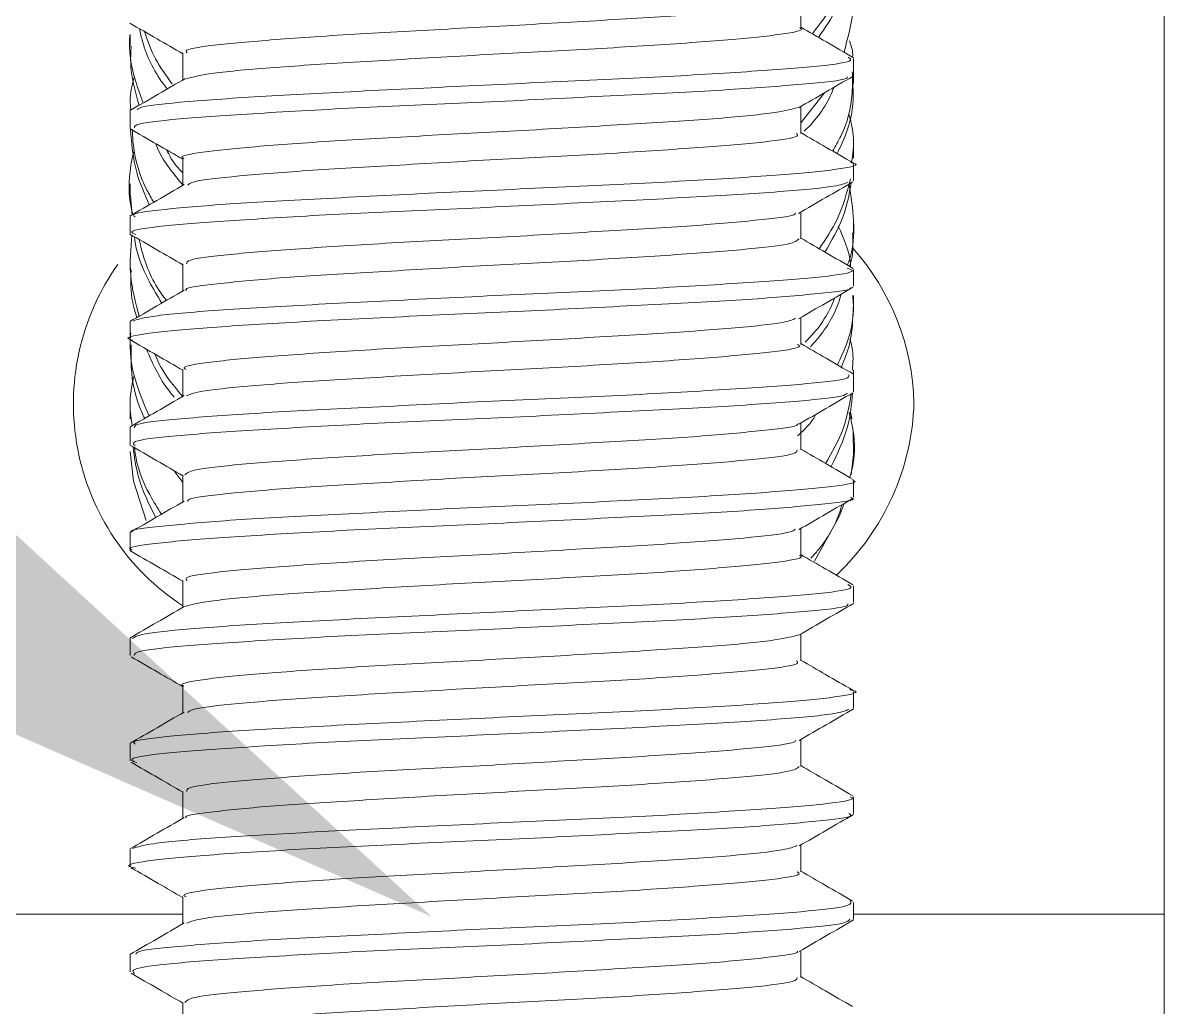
# Model space of a CAD drawing. Extents: x -976302 to -776254, y 5665 to 231437.
# Drawn here: x -803146.6 to -803051.3, y 81617.5 to 81699.7 of the extents above; entities that cross this region are included whole.
import ezdxf

# ---------------------------------------------------------------- set-up
doc = ezdxf.new("R2010")
doc.units = 0
doc.header["$LTSCALE"] = 1000
doc.header["$MEASUREMENT"] = 0
doc.layers.add('22', color=7, linetype='Continuous')

# ---------------------------------------------------------------- blocks, each defined once
blk = doc.blocks.new('*U19')
at = {"color": 7, "linetype": 'Continuous', "lineweight": 15}
for p, q in [((-15776.307, -17427.894), (-15776.307, -17377.711)), ((-15782.288, -17393.376), (-15782.288, -17392.932)), ((-15793.332, -17393.484), (-15793.332, -17393.679)), ((-15792.464, -17393.788), (-15792.464, -17394.233)), ((-15781.42, -17394.155), (-15781.42, -17393.879)), ((-15781.42, -17394.293), (-15781.42, -17394.155)), ((-15782.288, -17394.938), (-15781.898, -17394.444)), ((-15782.288, -17395.115), (-15782.288, -17394.67)), ((-15793.332, -17394.713), (-15793.332, -17394.747)), ((-15793.332, -17394.747), (-15793.332, -17395.024)), ((-15781.42, -17395.522), (-15781.42, -17395.327)), ((-15792.464, -17395.526), (-15792.464, -17395.97)), ((-15781.42, -17395.894), (-15781.42, -17395.615)), ((-15793.332, -17395.941), (-15793.332, -17396.136)), ((-15793.296, -17396.452), (-15793.327, -17396.136)), ((-15793.332, -17396.485), (-15793.332, -17396.761)), ((-15782.288, -17396.851), (-15782.288, -17396.407)), ((-15781.42, -17396.75), (-15781.42, -17396.555)), ((-15793.332, -17397.17), (-15793.332, -17397.364)), ((-15792.464, -17397.263), (-15792.464, -17397.707)), ((-15781.42, -17397.63), (-15781.42, -17397.353)), ((-15781.42, -17397.979), (-15781.42, -17397.784)), ((-15793.332, -17398.221), (-15793.332, -17398.5)), ((-15782.288, -17398.589), (-15782.288, -17398.145)), ((-15793.332, -17398.51), (-15793.332, -17398.593)), ((-15792.464, -17399), (-15792.464, -17399.444)), ((-15781.42, -17399.091), (-15781.42, -17399.012)), ((-15781.42, -17399.367), (-15781.42, -17399.091)), ((-15793.332, -17399.626), (-15793.332, -17399.821)), ((-15781.47, -17399.702), (-15781.451, -17399.816)), ((-15782.288, -17400.326), (-15782.288, -17399.882)), ((-15793.332, -17399.96), (-15793.332, -17400.235)), ((-15781.42, -17400.25), (-15781.42, -17400.241)), ((-15792.464, -17400.863), (-15792.611, -17400.666)), ((-15792.464, -17400.738), (-15792.464, -17401.182)), ((-15781.42, -17401.105), (-15781.42, -17400.827)), ((-15782.288, -17402.063), (-15782.288, -17401.62)), ((-15793.332, -17401.696), (-15793.332, -17401.974)), ((-15792.464, -17402.474), (-15792.464, -17402.919)), ((-15781.42, -17402.841), (-15781.42, -17402.566)), ((-15793.332, -17403.433), (-15793.332, -17403.71)), ((-15782.288, -17403.801), (-15782.288, -17403.357)), ((-15792.464, -17404.213), (-15792.464, -17404.656)), ((-15781.42, -17404.58), (-15781.42, -17404.302)), ((-15793.332, -17405.172), (-15793.332, -17405.447)), ((-15782.288, -17405.537), (-15782.288, -17405.094)), ((-15792.464, -17405.949), (-15792.464, -17406.393)), ((-15781.42, -17406.316), (-15781.42, -17406.04)), ((-15782.288, -17407.276), (-15782.288, -17406.832)), ((-15793.332, -17406.907), (-15793.332, -17407.186)), ((-15792.464, -17407.687), (-15792.464, -17408.131)), ((-15781.42, -17408.054), (-15781.42, -17407.777)), ((-15792.464, -17407.972), (-15798.445, -17407.972)), ((-15776.307, -17407.972), (-15781.42, -17407.972)), ((-15782.288, -17409.013), (-15782.288, -17408.569)), ((-15793.332, -17408.646), (-15793.332, -17408.922)), ((-15792.464, -17409.425), (-15792.464, -17409.868))]:
    blk.add_line(p, q, dxfattribs=at)
at = {"color": 7, "linetype": 'Continuous', "lineweight": 15, "flags": 128}
for points in [[(-15781.427, -17400.036), (-15781.423, -17400.4), (-15781.46, -17400.738)], [(-15793.068, -17401.49), (-15793.273, -17400.842), (-15793.331, -17400.354)], [(-15781.58, -17401.222), (-15781.656, -17401.425), (-15782.064, -17402.156)]]:
    blk.add_lwpolyline(points, dxfattribs=at)
at = {"color": 7, "linetype": 'Continuous', "lineweight": 15}
for centre, radius, start, end in [((-15784.4, -17399.646), 3.974, 1.4072, 41.6288), ((-15790.288, -17399.567), 3.976, 144.7485, 236.8213), ((-15784.482, -17399.431), 4.057, 313.3224, 358.3369)]:
    blk.add_arc(centre, radius, start, end, dxfattribs=at)
for points, knots in [([(-15782.099, -17393.473), (-15782, -17393.344), (-15781.748, -17393.013), (-15781.569, -17392.642), (-15781.53, -17392.407), (-15781.529, -17392.399)], [0, 0, 0, 0, 0.38262, 0.979994, 1, 1, 1, 1]), ([(-15781.48, -17392.407), (-15781.539, -17392.626), (-15781.644, -17393.016), (-15781.89, -17393.375), (-15781.997, -17393.532)], [0, 0, 0, 0, 0.5636827, 1, 1, 1, 1]), ([(-15781.576, -17393.776), (-15781.52, -17393.559), (-15781.407, -17393.122), (-15781.39, -17392.667), (-15781.453, -17392.449), (-15781.453, -17392.448)], [0, 0, 0, 0, 0.49803, 0.998699, 1, 1, 1, 1]), ([(-15792.392, -17393.788), (-15792.407, -17393.773), (-15792.453, -17393.728), (-15791.91, -17393.646), (-15790.855, -17393.56), (-15789.377, -17393.458), (-15787.679, -17393.374), (-15785.948, -17393.273), (-15784.37, -17393.183), (-15783.162, -17393.089), (-15782.462, -17393.01), (-15782.41, -17392.965), (-15782.393, -17392.95)], [0, 0, 0, 0, 0.0531172, 0.1646587, 0.276219, 0.3877561, 0.4993271, 0.6108614, 0.7224242, 0.8339669, 0.9455132, 1, 1, 1, 1]), ([(-15793.335, -17393.297), (-15793.186, -17393.383), (-15792.896, -17393.551), (-15792.605, -17393.72), (-15792.464, -17393.802)], [0, 0, 0, 0, 0.513586, 1, 1, 1, 1]), ([(-15781.421, -17393.866), (-15781.57, -17393.78), (-15781.859, -17393.612), (-15782.148, -17393.445), (-15782.288, -17393.364)], [0, 0, 0, 0, 0.516365, 1, 1, 1, 1]), ([(-15793.331, -17393.484), (-15793.332, -17393.488), (-15793.36, -17393.741), (-15793.297, -17394.126), (-15793.16, -17394.489), (-15793.114, -17394.61)], [0, 0, 0, 0, 0.009286, 0.6707277, 1, 1, 1, 1]), ([(-15792.72, -17394.382), (-15792.743, -17394.352), (-15792.932, -17394.108), (-15793.092, -17393.771), (-15793.162, -17393.459), (-15793.178, -17393.388)], [0, 0, 0, 0, 0.098527, 0.794097, 1, 1, 1, 1]), ([(-15793.094, -17393.436), (-15793.042, -17393.589), (-15792.938, -17393.89), (-15792.737, -17394.162), (-15792.637, -17394.297)], [0, 0, 0, 0, 0.505907, 1, 1, 1, 1]), ([(-15782.309, -17393.376), (-15782.302, -17393.379), (-15782.208, -17393.411), (-15782.569, -17393.484), (-15783.406, -17393.569), (-15784.753, -17393.668), (-15786.38, -17393.758), (-15788.123, -17393.85), (-15789.784, -17393.949), (-15791.16, -17394.035), (-15792.122, -17394.133), (-15792.312, -17394.188), (-15792.402, -17394.214)], [0, 0, 0, 0, 0.0086068, 0.120174, 0.2317851, 0.3433587, 0.4549518, 0.5665265, 0.6781006, 0.7896988, 0.9012707, 1, 1, 1, 1]), ([(-15793.184, -17394.651), (-15793.25, -17394.416), (-15793.34, -17394.094), (-15793.318, -17393.767), (-15793.313, -17393.679)], [0, 0, 0, 0, 0.732137, 1, 1, 1, 1]), ([(-15781.436, -17393.857), (-15781.435, -17393.842), (-15781.431, -17393.75), (-15781.462, -17393.661), (-15781.487, -17393.587)], [0, 0, 0, 0, 0.169665, 1, 1, 1, 1]), ([(-15793.216, -17394.719), (-15793.193, -17394.703), (-15793.127, -17394.658), (-15792.291, -17394.576), (-15790.868, -17394.483), (-15789.017, -17394.393), (-15786.99, -17394.291), (-15785.005, -17394.209), (-15783.282, -17394.105), (-15782.047, -17394.02), (-15781.397, -17393.932), (-15781.477, -17393.88), (-15781.509, -17393.859)], [0, 0, 0, 0, 0.057618, 0.16616, 0.274717, 0.38327, 0.491819, 0.600385, 0.708928, 0.817502, 0.926048, 1, 1, 1, 1]), ([(-15781.765, -17395.404), (-15781.718, -17395.322), (-15781.55, -17395.034), (-15781.434, -17394.589), (-15781.439, -17394.232), (-15781.441, -17394.098)], [0, 0, 0, 0, 0.198669, 0.699631, 1, 1, 1, 1]), ([(-15793.271, -17394.205), (-15793.301, -17394.329), (-15793.342, -17394.498), (-15793.325, -17394.667), (-15793.32, -17394.712)], [0, 0, 0, 0, 0.73563, 1, 1, 1, 1]), ([(-15792.42, -17394.208), (-15792.569, -17394.294), (-15792.867, -17394.467), (-15793.165, -17394.64), (-15793.314, -17394.726)], [0, 0, 0, 0, 0.499878, 1, 1, 1, 1]), ([(-15781.521, -17394.182), (-15781.521, -17394.191), (-15781.52, -17394.232), (-15782.204, -17394.301), (-15783.495, -17394.401), (-15785.274, -17394.486), (-15787.276, -17394.59), (-15789.293, -17394.673), (-15791.098, -17394.773), (-15792.459, -17394.863), (-15793.248, -17394.947), (-15793.258, -17395.001), (-15793.261, -17395.024)], [0, 0, 0, 0, 0.034765, 0.145697, 0.25663, 0.367579, 0.478511, 0.589476, 0.700405, 0.811355, 0.922291, 1, 1, 1, 1]), ([(-15782.329, -17394.693), (-15782.18, -17394.607), (-15781.882, -17394.434), (-15781.583, -17394.261), (-15781.434, -17394.175)], [0, 0, 0, 0, 0.499864, 1, 1, 1, 1]), ([(-15781.435, -17394.294), (-15781.431, -17394.35), (-15781.408, -17394.636), (-15781.49, -17395.028), (-15781.644, -17395.346), (-15781.693, -17395.446)], [0, 0, 0, 0, 0.14551, 0.730497, 1, 1, 1, 1]), ([(-15781.746, -17394.356), (-15781.755, -17394.38), (-15781.848, -17394.619), (-15782.015, -17394.867), (-15782.217, -17395.063), (-15782.232, -17395.077)], [0, 0, 0, 0, 0.095055, 0.934083, 1, 1, 1, 1]), ([(-15792.444, -17395.526), (-15792.451, -17395.524), (-15792.545, -17395.492), (-15792.185, -17395.419), (-15791.35, -17395.334), (-15790.005, -17395.235), (-15788.378, -17395.145), (-15786.635, -17395.053), (-15784.973, -17394.954), (-15783.596, -17394.868), (-15782.628, -17394.77), (-15782.434, -17394.714), (-15782.343, -17394.687)], [0, 0, 0, 0, 0.0082, 0.119565, 0.230974, 0.342345, 0.453736, 0.565108, 0.67648, 0.787876, 0.899245, 1, 1, 1, 1]), ([(-15781.452, -17395.585), (-15781.434, -17395.454), (-15781.398, -17395.193), (-15781.46, -17394.936), (-15781.491, -17394.809)], [0, 0, 0, 0, 0.50421, 1, 1, 1, 1]), ([(-15793.336, -17395.034), (-15793.187, -17395.12), (-15792.896, -17395.288), (-15792.605, -17395.457), (-15792.464, -17395.539)], [0, 0, 0, 0, 0.513294, 1, 1, 1, 1]), ([(-15793.016, -17396.29), (-15793.094, -17396.112), (-15793.271, -17395.706), (-15793.306, -17395.279), (-15793.326, -17395.039)], [0, 0, 0, 0, 0.4376554, 1, 1, 1, 1]), ([(-15793.296, -17395.057), (-15793.291, -17395.141), (-15793.274, -17395.475), (-15793.153, -17395.882), (-15792.981, -17396.181), (-15792.943, -17396.247)], [0, 0, 0, 0, 0.206427, 0.823064, 1, 1, 1, 1]), ([(-15782.361, -17395.115), (-15782.346, -17395.13), (-15782.3, -17395.175), (-15782.845, -17395.257), (-15783.901, -17395.343), (-15785.381, -17395.445), (-15787.079, -17395.529), (-15788.811, -17395.63), (-15790.386, -17395.72), (-15791.597, -17395.814), (-15792.313, -17395.897), (-15792.363, -17395.945), (-15792.381, -17395.963)], [0, 0, 0, 0, 0.05282, 0.162917, 0.273032, 0.383125, 0.49325, 0.60334, 0.713458, 0.823556, 0.933658, 1, 1, 1, 1]), ([(-15781.423, -17395.602), (-15781.572, -17395.516), (-15781.861, -17395.349), (-15782.149, -17395.182), (-15782.288, -17395.101)], [0, 0, 0, 0, 0.517349, 1, 1, 1, 1]), ([(-15793.271, -17395.413), (-15793.288, -17395.488), (-15793.361, -17395.811), (-15793.361, -17396.163), (-15793.292, -17396.429), (-15793.287, -17396.447)], [0, 0, 0, 0, 0.220643, 0.946245, 1, 1, 1, 1]), ([(-15792.464, -17395.963), (-15792.618, -17395.776), (-15792.799, -17395.556), (-15792.9, -17395.313), (-15792.915, -17395.277)], [0, 0, 0, 0, 0.8511, 1, 1, 1, 1]), ([(-15792.731, -17395.384), (-15792.684, -17395.474), (-15792.614, -17395.609), (-15792.501, -17395.726), (-15792.464, -17395.765)], [0, 0, 0, 0, 0.670865, 1, 1, 1, 1]), ([(-15793.249, -17396.485), (-15793.268, -17396.471), (-15793.329, -17396.425), (-15792.713, -17396.355), (-15791.499, -17396.253), (-15789.779, -17396.169), (-15787.799, -17396.066), (-15785.767, -17395.98), (-15783.922, -17395.884), (-15782.449, -17395.789), (-15781.602, -17395.701), (-15781.286, -17395.629), (-15781.45, -17395.597), (-15781.463, -17395.594)], [0, 0, 0, 0, 0.046695, 0.151616, 0.256528, 0.361466, 0.466381, 0.571326, 0.676237, 0.781161, 0.886084, 0.991001, 1, 1, 1, 1]), ([(-15792.441, -17395.957), (-15792.59, -17396.043), (-15792.889, -17396.216), (-15793.187, -17396.389), (-15793.336, -17396.475)], [0, 0, 0, 0, 0.499882, 1, 1, 1, 1]), ([(-15781.515, -17395.919), (-15781.567, -17395.94), (-15781.692, -17395.99), (-15782.65, -17396.08), (-15784.156, -17396.17), (-15786.048, -17396.264), (-15788.085, -17396.362), (-15790.041, -17396.447), (-15791.704, -17396.55), (-15792.844, -17396.633), (-15793.387, -17396.719), (-15793.274, -17396.763), (-15793.236, -17396.778)], [0, 0, 0, 0, 0.077724, 0.186358, 0.295015, 0.403654, 0.512299, 0.620947, 0.729581, 0.838245, 0.946882, 1, 1, 1, 1]), ([(-15782.327, -17396.43), (-15782.178, -17396.343), (-15781.88, -17396.17), (-15781.581, -17395.998), (-15781.432, -17395.911)], [0, 0, 0, 0, 0.499862, 1, 1, 1, 1]), ([(-15781.987, -17397.013), (-15781.88, -17396.854), (-15781.633, -17396.488), (-15781.53, -17396.088), (-15781.472, -17395.86)], [0, 0, 0, 0, 0.432595, 1, 1, 1, 1]), ([(-15781.459, -17395.927), (-15781.495, -17396.12), (-15781.567, -17396.513), (-15781.782, -17396.881), (-15781.891, -17397.068)], [0, 0, 0, 0, 0.4929791, 1, 1, 1, 1]), ([(-15781.523, -17397.282), (-15781.517, -17397.268), (-15781.425, -17397.033), (-15781.394, -17396.577), (-15781.463, -17396.149), (-15781.495, -17395.948)], [0, 0, 0, 0, 0.032411, 0.545813, 1, 1, 1, 1]), ([(-15792.4, -17397.263), (-15792.4, -17397.241), (-15792.4, -17397.188), (-15791.742, -17397.105), (-15790.592, -17397.014), (-15789.057, -17396.915), (-15787.336, -17396.831), (-15785.622, -17396.728), (-15784.095, -17396.641), (-15782.981, -17396.543), (-15782.387, -17396.473), (-15782.381, -17396.433), (-15782.379, -17396.424)], [0, 0, 0, 0, 0.074914, 0.186289, 0.297659, 0.409022, 0.520405, 0.63176, 0.743156, 0.854517, 0.965894, 1, 1, 1, 1]), ([(-15781.468, -17397.313), (-15781.469, -17397.292), (-15781.483, -17397.061), (-15781.582, -17396.841), (-15781.672, -17396.641)], [0, 0, 0, 0, 0.094856, 1, 1, 1, 1]), ([(-15793.303, -17396.79), (-15793.321, -17397.011), (-15793.358, -17397.459), (-15793.242, -17397.901), (-15793.183, -17398.124)], [0, 0, 0, 0, 0.495705, 1, 1, 1, 1]), ([(-15793.336, -17396.771), (-15793.187, -17396.857), (-15792.896, -17397.026), (-15792.605, -17397.194), (-15792.464, -17397.276)], [0, 0, 0, 0, 0.513094, 1, 1, 1, 1]), ([(-15792.809, -17397.907), (-15792.881, -17397.789), (-15793.095, -17397.441), (-15793.237, -17397.067), (-15793.261, -17396.815), (-15793.261, -17396.814)], [0, 0, 0, 0, 0.339898, 0.997628, 1, 1, 1, 1]), ([(-15793.183, -17396.86), (-15793.163, -17396.944), (-15793.085, -17397.277), (-15792.925, -17397.619), (-15792.744, -17397.85), (-15792.734, -17397.864)], [0, 0, 0, 0, 0.243992, 0.957022, 1, 1, 1, 1]), ([(-15782.318, -17396.851), (-15782.35, -17396.88), (-15782.417, -17396.941), (-15783.213, -17397.027), (-15784.458, -17397.122), (-15786.047, -17397.217), (-15787.784, -17397.305), (-15789.471, -17397.407), (-15790.935, -17397.491), (-15791.947, -17397.593), (-15792.446, -17397.656), (-15792.41, -17397.694), (-15792.404, -17397.7)], [0, 0, 0, 0, 0.097226, 0.207386, 0.317521, 0.427663, 0.537806, 0.647932, 0.7581, 0.868232, 0.978391, 1, 1, 1, 1]), ([(-15781.425, -17397.339), (-15781.574, -17397.252), (-15781.862, -17397.085), (-15782.15, -17396.918), (-15782.288, -17396.838)], [0, 0, 0, 0, 0.518488, 1, 1, 1, 1]), ([(-15781.437, -17396.75), (-15781.429, -17396.903), (-15781.418, -17397.089), (-15781.477, -17397.27), (-15781.487, -17397.302)], [0, 0, 0, 0, 0.820977, 1, 1, 1, 1]), ([(-15793.22, -17398.145), (-15793.246, -17398.064), (-15793.327, -17397.808), (-15793.32, -17397.544), (-15793.315, -17397.364)], [0, 0, 0, 0, 0.318071, 1, 1, 1, 1]), ([(-15793.283, -17398.204), (-15793.213, -17398.179), (-15793.063, -17398.125), (-15792.037, -17398.029), (-15790.503, -17397.941), (-15788.598, -17397.845), (-15786.56, -17397.748), (-15784.614, -17397.663), (-15782.972, -17397.56), (-15781.862, -17397.477), (-15781.349, -17397.391), (-15781.48, -17397.346), (-15781.524, -17397.331)], [0, 0, 0, 0, 0.092787, 0.199586, 0.30641, 0.413213, 0.520025, 0.626835, 0.733634, 0.84046, 0.947262, 1, 1, 1, 1]), ([(-15781.481, -17397.655), (-15781.476, -17397.659), (-15781.437, -17397.694), (-15782.006, -17397.754), (-15783.17, -17397.857), (-15784.875, -17397.94), (-15786.845, -17398.043), (-15788.881, -17398.13), (-15790.74, -17398.225), (-15792.239, -17398.321), (-15793.118, -17398.408), (-15793.46, -17398.481), (-15793.306, -17398.514), (-15793.293, -17398.516)], [0, 0, 0, 0, 0.013511, 0.12202, 0.230515, 0.33904, 0.447539, 0.556067, 0.664563, 0.773068, 0.881577, 0.990077, 1, 1, 1, 1]), ([(-15782.325, -17398.166), (-15782.176, -17398.08), (-15781.878, -17397.907), (-15781.579, -17397.734), (-15781.43, -17397.647)], [0, 0, 0, 0, 0.499861, 1, 1, 1, 1]), ([(-15792.441, -17397.694), (-15792.591, -17397.781), (-15792.889, -17397.953), (-15793.187, -17398.126), (-15793.336, -17398.213)], [0, 0, 0, 0, 0.499879, 1, 1, 1, 1]), ([(-15782.22, -17398.553), (-15782.204, -17398.538), (-15781.998, -17398.335), (-15781.831, -17398.086), (-15781.739, -17397.843), (-15781.731, -17397.822)], [0, 0, 0, 0, 0.068959, 0.918711, 1, 1, 1, 1]), ([(-15781.625, -17397.76), (-15781.636, -17397.799), (-15781.709, -17398.056), (-15781.881, -17398.353), (-15782.091, -17398.584), (-15782.13, -17398.627)], [0, 0, 0, 0, 0.12713, 0.840481, 1, 1, 1, 1]), ([(-15781.687, -17398.924), (-15781.636, -17398.816), (-15781.484, -17398.498), (-15781.406, -17398.107), (-15781.43, -17397.835), (-15781.435, -17397.784)], [0, 0, 0, 0, 0.293234, 0.869861, 1, 1, 1, 1]), ([(-15781.428, -17397.978), (-15781.433, -17398.182), (-15781.44, -17398.515), (-15781.571, -17398.836), (-15781.622, -17398.961)], [0, 0, 0, 0, 0.6103109, 1, 1, 1, 1]), ([(-15792.407, -17399), (-15792.424, -17398.992), (-15792.503, -17398.954), (-15792.064, -17398.876), (-15791.118, -17398.791), (-15789.705, -17398.69), (-15788.04, -17398.603), (-15786.298, -17398.506), (-15784.674, -17398.412), (-15783.375, -17398.323), (-15782.539, -17398.232), (-15782.421, -17398.182), (-15782.372, -17398.16)], [0, 0, 0, 0, 0.029898, 0.14107, 0.25228, 0.363455, 0.474661, 0.585834, 0.69702, 0.808209, 0.919386, 1, 1, 1, 1]), ([(-15793.319, -17398.399), (-15793.323, -17398.445), (-15793.349, -17398.734), (-15793.261, -17399.201), (-15793.09, -17399.6), (-15793.019, -17399.766)], [0, 0, 0, 0, 0.099541, 0.62602, 1, 1, 1, 1]), ([(-15793.336, -17398.508), (-15793.187, -17398.594), (-15792.896, -17398.763), (-15792.605, -17398.931), (-15792.464, -17399.013)], [0, 0, 0, 0, 0.5129784, 1, 1, 1, 1]), ([(-15793.091, -17399.808), (-15793.108, -17399.774), (-15793.24, -17399.503), (-15793.324, -17399.091), (-15793.315, -17398.716), (-15793.312, -17398.593)], [0, 0, 0, 0, 0.088225, 0.700503, 1, 1, 1, 1]), ([(-15782.347, -17398.589), (-15782.33, -17398.598), (-15782.252, -17398.636), (-15782.698, -17398.714), (-15783.652, -17398.799), (-15785.07, -17398.901), (-15786.738, -17398.987), (-15788.479, -17399.084), (-15790.099, -17399.178), (-15791.395, -17399.268), (-15792.24, -17399.361), (-15792.354, -17399.414), (-15792.405, -17399.437)], [0, 0, 0, 0, 0.031186, 0.141236, 0.251324, 0.361378, 0.471462, 0.581514, 0.69158, 0.801647, 0.911703, 1, 1, 1, 1]), ([(-15781.427, -17399.075), (-15781.576, -17398.988), (-15781.863, -17398.822), (-15782.15, -17398.655), (-15782.288, -17398.575)], [0, 0, 0, 0, 0.519776, 1, 1, 1, 1]), ([(-15781.44, -17399.013), (-15781.43, -17398.883), (-15781.417, -17398.712), (-15781.468, -17398.546), (-15781.48, -17398.505)], [0, 0, 0, 0, 0.754714, 1, 1, 1, 1]), ([(-15792.605, -17399.456), (-15792.643, -17399.411), (-15792.847, -17399.166), (-15792.964, -17398.892), (-15793.06, -17398.668)], [0, 0, 0, 0, 0.182708, 1, 1, 1, 1]), ([(-15792.925, -17398.746), (-15792.903, -17398.797), (-15792.799, -17399.047), (-15792.612, -17399.272), (-15792.464, -17399.45)], [0, 0, 0, 0, 0.205155, 1, 1, 1, 1]), ([(-15793.274, -17399.123), (-15793.304, -17399.281), (-15793.355, -17399.549), (-15793.314, -17399.817), (-15793.297, -17399.927)], [0, 0, 0, 0, 0.591004, 1, 1, 1, 1]), ([(-15793.256, -17399.96), (-15793.258, -17399.94), (-15793.263, -17399.889), (-15792.505, -17399.808), (-15791.169, -17399.71), (-15789.377, -17399.624), (-15787.367, -17399.52), (-15785.357, -17399.437), (-15783.569, -17399.336), (-15782.237, -17399.247), (-15781.486, -17399.164), (-15781.494, -17399.111), (-15781.497, -17399.091)], [0, 0, 0, 0, 0.070572, 0.178042, 0.285516, 0.393002, 0.500474, 0.607975, 0.715444, 0.822936, 0.93041, 1, 1, 1, 1]), ([(-15792.441, -17399.431), (-15792.591, -17399.518), (-15792.889, -17399.691), (-15793.187, -17399.864), (-15793.336, -17399.95)], [0, 0, 0, 0, 0.499877, 1, 1, 1, 1]), ([(-15781.526, -17399.391), (-15781.543, -17399.407), (-15781.591, -17399.453), (-15782.399, -17399.533), (-15783.796, -17399.628), (-15785.631, -17399.716), (-15787.654, -17399.819), (-15789.647, -17399.901), (-15791.389, -17400.004), (-15792.653, -17400.09), (-15793.336, -17400.178), (-15793.275, -17400.231), (-15793.25, -17400.252)], [0, 0, 0, 0, 0.057334, 0.165716, 0.27411, 0.382504, 0.490892, 0.599301, 0.707684, 0.816096, 0.924482, 1, 1, 1, 1]), ([(-15782.323, -17399.902), (-15782.174, -17399.816), (-15781.875, -17399.643), (-15781.577, -17399.47), (-15781.428, -17399.384)], [0, 0, 0, 0, 0.49986, 1, 1, 1, 1]), ([(-15781.881, -17400.549), (-15781.772, -17400.36), (-15781.56, -17399.991), (-15781.492, -17399.595), (-15781.459, -17399.402)], [0, 0, 0, 0, 0.51098, 1, 1, 1, 1]), ([(-15781.437, -17399.389), (-15781.455, -17399.575), (-15781.494, -17399.989), (-15781.686, -17400.384), (-15781.792, -17400.601)], [0, 0, 0, 0, 0.4498972, 1, 1, 1, 1]), ([(-15782.04, -17399.738), (-15782.064, -17399.78), (-15782.14, -17399.909), (-15782.261, -17400.02), (-15782.342, -17400.094)], [0, 0, 0, 0, 0.329234, 1, 1, 1, 1]), ([(-15781.484, -17400.779), (-15781.474, -17400.745), (-15781.396, -17400.487), (-15781.392, -17400.118), (-15781.471, -17399.797), (-15781.494, -17399.702)], [0, 0, 0, 0, 0.095554, 0.731418, 1, 1, 1, 1]), ([(-15792.431, -17400.738), (-15792.402, -17400.71), (-15792.34, -17400.649), (-15791.554, -17400.563), (-15790.315, -17400.469), (-15788.73, -17400.373), (-15786.994, -17400.286), (-15785.305, -17400.184), (-15783.834, -17400.099), (-15782.821, -17399.998), (-15782.318, -17399.936), (-15782.344, -17399.901), (-15782.347, -17399.897)], [0, 0, 0, 0, 0.0964753, 0.2075908, 0.3186825, 0.4297806, 0.5408805, 0.6519635, 0.7630881, 0.8741764, 0.985292, 1, 1, 1, 1]), ([(-15793.336, -17400.245), (-15793.187, -17400.332), (-15792.896, -17400.5), (-15792.605, -17400.669), (-15792.464, -17400.751)], [0, 0, 0, 0, 0.51294, 1, 1, 1, 1]), ([(-15792.91, -17401.44), (-15793.02, -17401.22), (-15793.207, -17400.842), (-15793.26, -17400.442), (-15793.283, -17400.276)], [0, 0, 0, 0, 0.584053, 1, 1, 1, 1]), ([(-15793.258, -17400.29), (-15793.256, -17400.31), (-15793.23, -17400.573), (-15793.088, -17400.949), (-15792.883, -17401.279), (-15792.816, -17401.386)], [0, 0, 0, 0, 0.05158, 0.691981, 1, 1, 1, 1]), ([(-15781.429, -17400.811), (-15781.578, -17400.724), (-15781.865, -17400.558), (-15782.151, -17400.392), (-15782.288, -17400.313)], [0, 0, 0, 0, 0.521184, 1, 1, 1, 1]), ([(-15782.35, -17400.326), (-15782.352, -17400.348), (-15782.357, -17400.402), (-15783.023, -17400.486), (-15784.18, -17400.576), (-15785.719, -17400.675), (-15787.441, -17400.76), (-15789.154, -17400.863), (-15790.676, -17400.949), (-15791.788, -17401.047), (-15792.384, -17401.12), (-15792.382, -17401.163), (-15792.381, -17401.175)], [0, 0, 0, 0, 0.075674, 0.185812, 0.295944, 0.40607, 0.516215, 0.626332, 0.736492, 0.846615, 0.956755, 1, 1, 1, 1]), ([(-15793.296, -17401.679), (-15793.301, -17401.677), (-15793.368, -17401.642), (-15792.859, -17401.586), (-15791.774, -17401.482), (-15790.119, -17401.398), (-15788.175, -17401.297), (-15786.133, -17401.206), (-15784.239, -17401.116), (-15782.679, -17401.016), (-15781.725, -17400.932), (-15781.317, -17400.859), (-15781.429, -17400.828), (-15781.433, -17400.827)], [0, 0, 0, 0, 0.008871, 0.118501, 0.22811, 0.337752, 0.447365, 0.557, 0.666613, 0.776227, 0.885855, 0.995468, 1, 1, 1, 1]), ([(-15781.47, -17401.105), (-15781.454, -17401.111), (-15781.351, -17401.149), (-15781.821, -17401.208), (-15782.87, -17401.312), (-15784.489, -17401.397), (-15786.417, -17401.495), (-15788.459, -17401.588), (-15790.373, -17401.677), (-15791.966, -17401.778), (-15792.975, -17401.862), (-15793.416, -17401.937), (-15793.308, -17401.97), (-15793.297, -17401.974)], [0, 0, 0, 0, 0.019447, 0.126973, 0.234477, 0.34201, 0.449516, 0.55704, 0.664549, 0.772054, 0.879579, 0.987085, 1, 1, 1, 1]), ([(-15792.441, -17401.169), (-15792.59, -17401.255), (-15792.889, -17401.428), (-15793.187, -17401.601), (-15793.336, -17401.687)], [0, 0, 0, 0, 0.4998747, 1, 1, 1, 1]), ([(-15782.321, -17401.638), (-15782.171, -17401.552), (-15781.873, -17401.379), (-15781.575, -17401.206), (-15781.425, -17401.12)], [0, 0, 0, 0, 0.49986, 1, 1, 1, 1]), ([(-15782.124, -17402.11), (-15782.083, -17402.065), (-15781.867, -17401.825), (-15781.695, -17401.524), (-15781.623, -17401.264), (-15781.614, -17401.229)], [0, 0, 0, 0, 0.168708, 0.888395, 1, 1, 1, 1]), ([(-15792.392, -17402.474), (-15792.407, -17402.46), (-15792.456, -17402.415), (-15791.919, -17402.334), (-15790.87, -17402.247), (-15789.394, -17402.146), (-15787.698, -17402.061), (-15785.966, -17401.961), (-15784.386, -17401.87), (-15783.171, -17401.777), (-15782.456, -17401.695), (-15782.402, -17401.649), (-15782.383, -17401.632)], [0, 0, 0, 0, 0.0515962, 0.1624888, 0.2734014, 0.3842901, 0.4952128, 0.6060989, 0.7170125, 0.8279072, 0.9388046, 1, 1, 1, 1]), ([(-15793.336, -17401.983), (-15793.187, -17402.069), (-15792.896, -17402.237), (-15792.605, -17402.406), (-15792.464, -17402.488)], [0, 0, 0, 0, 0.51297, 1, 1, 1, 1]), ([(-15782.311, -17402.063), (-15782.304, -17402.065), (-15782.21, -17402.098), (-15782.575, -17402.171), (-15783.419, -17402.256), (-15784.769, -17402.356), (-15786.399, -17402.446), (-15788.142, -17402.538), (-15789.801, -17402.637), (-15791.174, -17402.723), (-15792.156, -17402.823), (-15792.349, -17402.882), (-15792.445, -17402.91)], [0, 0, 0, 0, 0.009693, 0.119877, 0.230105, 0.340295, 0.450506, 0.560698, 0.670889, 0.781104, 0.891293, 1, 1, 1, 1]), ([(-15781.431, -17402.547), (-15781.581, -17402.46), (-15781.866, -17402.295), (-15782.152, -17402.129), (-15782.288, -17402.05)], [0, 0, 0, 0, 0.522497, 1, 1, 1, 1]), ([(-15793.294, -17403.433), (-15793.26, -17403.408), (-15793.187, -17403.352), (-15792.269, -17403.26), (-15790.821, -17403.167), (-15788.966, -17403.077), (-15786.936, -17402.975), (-15784.955, -17402.893), (-15783.243, -17402.789), (-15782.02, -17402.705), (-15781.382, -17402.614), (-15781.476, -17402.562), (-15781.515, -17402.54)], [0, 0, 0, 0, 0.090526, 0.194893, 0.299276, 0.403652, 0.508025, 0.612414, 0.716782, 0.82118, 0.92555, 1, 1, 1, 1]), ([(-15792.441, -17402.906), (-15792.59, -17402.992), (-15792.888, -17403.165), (-15793.187, -17403.338), (-15793.336, -17403.424)], [0, 0, 0, 0, 0.499872, 1, 1, 1, 1]), ([(-15781.514, -17402.863), (-15781.512, -17402.873), (-15781.501, -17402.915), (-15782.175, -17402.985), (-15783.454, -17403.085), (-15785.223, -17403.169), (-15787.222, -17403.274), (-15789.242, -17403.357), (-15791.055, -17403.456), (-15792.43, -17403.547), (-15793.239, -17403.632), (-15793.257, -17403.687), (-15793.265, -17403.71)], [0, 0, 0, 0, 0.0379339, 0.1481675, 0.2584, 0.3686501, 0.4788829, 0.5891485, 0.699377, 0.809626, 0.9198627, 1, 1, 1, 1]), ([(-15782.319, -17403.375), (-15782.169, -17403.288), (-15781.871, -17403.115), (-15781.573, -17402.942), (-15781.423, -17402.856)], [0, 0, 0, 0, 0.49986, 1, 1, 1, 1]), ([(-15792.447, -17404.213), (-15792.452, -17404.211), (-15792.547, -17404.179), (-15792.191, -17404.107), (-15791.363, -17404.022), (-15790.021, -17403.923), (-15788.397, -17403.832), (-15786.654, -17403.74), (-15784.991, -17403.641), (-15783.608, -17403.555), (-15782.62, -17403.455), (-15782.419, -17403.398), (-15782.321, -17403.37)], [0, 0, 0, 0, 0.00696, 0.117763, 0.228609, 0.339418, 0.450245, 0.561056, 0.671864, 0.782698, 0.893506, 1, 1, 1, 1]), ([(-15793.314, -17403.732), (-15793.167, -17403.817), (-15792.877, -17403.986), (-15792.6, -17404.147), (-15792.464, -17404.225)], [0, 0, 0, 0, 0.509193, 1, 1, 1, 1]), ([(-15782.361, -17403.801), (-15782.346, -17403.816), (-15782.303, -17403.863), (-15782.853, -17403.944), (-15783.916, -17404.031), (-15785.399, -17404.132), (-15787.098, -17404.217), (-15788.829, -17404.318), (-15790.402, -17404.407), (-15791.607, -17404.502), (-15792.316, -17404.584), (-15792.362, -17404.631), (-15792.379, -17404.649)], [0, 0, 0, 0, 0.054059, 0.16423, 0.274418, 0.384584, 0.494783, 0.604946, 0.715138, 0.825309, 0.935485, 1, 1, 1, 1]), ([(-15781.433, -17404.283), (-15781.583, -17404.197), (-15781.868, -17404.032), (-15782.153, -17403.867), (-15782.288, -17403.788)], [0, 0, 0, 0, 0.523618, 1, 1, 1, 1]), ([(-15793.248, -17405.172), (-15793.266, -17405.157), (-15793.321, -17405.11), (-15792.689, -17405.039), (-15791.458, -17404.937), (-15789.729, -17404.853), (-15787.745, -17404.75), (-15785.715, -17404.664), (-15783.878, -17404.568), (-15782.418, -17404.474), (-15781.585, -17404.385), (-15781.284, -17404.312), (-15781.463, -17404.279), (-15781.482, -17404.275)], [0, 0, 0, 0, 0.049175, 0.153449, 0.257717, 0.362007, 0.466277, 0.570577, 0.674843, 0.779122, 0.883399, 0.987671, 1, 1, 1, 1]), ([(-15781.5, -17404.6), (-15781.549, -17404.622), (-15781.664, -17404.673), (-15782.616, -17404.764), (-15784.11, -17404.854), (-15785.995, -17404.947), (-15788.031, -17405.046), (-15789.992, -17405.13), (-15791.665, -17405.234), (-15792.826, -17405.317), (-15793.395, -17405.407), (-15793.271, -17405.456), (-15793.222, -17405.476)], [0, 0, 0, 0, 0.079687, 0.186193, 0.292722, 0.399235, 0.505753, 0.612276, 0.718783, 0.82532, 0.931831, 1, 1, 1, 1]), ([(-15782.317, -17405.111), (-15782.168, -17405.024), (-15781.869, -17404.851), (-15781.571, -17404.679), (-15781.422, -17404.592)], [0, 0, 0, 0, 0.499861, 1, 1, 1, 1]), ([(-15792.441, -17404.643), (-15792.59, -17404.729), (-15792.888, -17404.902), (-15793.186, -17405.075), (-15793.335, -17405.161)], [0, 0, 0, 0, 0.49987, 1, 1, 1, 1]), ([(-15792.399, -17405.949), (-15792.4, -17405.928), (-15792.403, -17405.876), (-15791.752, -17405.792), (-15790.607, -17405.702), (-15789.075, -17405.603), (-15787.355, -17405.518), (-15785.64, -17405.415), (-15784.111, -17405.329), (-15782.988, -17405.231), (-15782.382, -17405.159), (-15782.377, -17405.116), (-15782.376, -17405.105)], [0, 0, 0, 0, 0.073217, 0.183862, 0.294504, 0.405138, 0.515793, 0.62642, 0.737087, 0.847719, 0.958367, 1, 1, 1, 1]), ([(-15793.314, -17405.469), (-15793.165, -17405.555), (-15792.882, -17405.72), (-15792.598, -17405.884), (-15792.464, -17405.962)], [0, 0, 0, 0, 0.525999, 1, 1, 1, 1]), ([(-15782.316, -17405.537), (-15782.349, -17405.567), (-15782.421, -17405.628), (-15783.224, -17405.715), (-15784.474, -17405.81), (-15786.065, -17405.904), (-15787.803, -17405.992), (-15789.488, -17406.094), (-15790.95, -17406.179), (-15791.954, -17406.281), (-15792.448, -17406.343), (-15792.412, -17406.38), (-15792.407, -17406.385)], [0, 0, 0, 0, 0.09854, 0.208836, 0.319106, 0.429384, 0.539661, 0.649923, 0.760225, 0.870492, 0.980787, 1, 1, 1, 1]), ([(-15781.435, -17406.02), (-15781.584, -17405.933), (-15781.869, -17405.769), (-15782.153, -17405.604), (-15782.288, -17405.525)], [0, 0, 0, 0, 0.524525, 1, 1, 1, 1]), ([(-15793.286, -17406.89), (-15793.21, -17406.864), (-15793.048, -17406.809), (-15792.003, -17406.712), (-15790.456, -17406.625), (-15788.546, -17406.529), (-15786.506, -17406.433), (-15784.567, -17406.347), (-15782.932, -17406.244), (-15781.853, -17406.161), (-15781.362, -17406.083), (-15781.461, -17406.046), (-15781.479, -17406.04)], [0, 0, 0, 0, 0.097267, 0.207013, 0.316786, 0.426535, 0.536296, 0.646052, 0.755798, 0.86557, 0.97532, 1, 1, 1, 1]), ([(-15781.498, -17406.316), (-15781.477, -17406.328), (-15781.4, -17406.371), (-15781.968, -17406.438), (-15783.135, -17406.541), (-15784.825, -17406.624), (-15786.791, -17406.727), (-15788.828, -17406.815), (-15790.696, -17406.908), (-15792.203, -17407.005), (-15793.112, -17407.092), (-15793.456, -17407.17), (-15793.274, -17407.207), (-15793.238, -17407.214)], [0, 0, 0, 0, 0.038021, 0.142066, 0.246098, 0.350157, 0.454192, 0.558253, 0.662285, 0.766324, 0.87037, 0.974405, 1, 1, 1, 1]), ([(-15782.315, -17406.847), (-15782.166, -17406.761), (-15781.868, -17406.588), (-15781.569, -17406.415), (-15781.42, -17406.329)], [0, 0, 0, 0, 0.499862, 1, 1, 1, 1]), ([(-15792.44, -17406.38), (-15792.589, -17406.466), (-15792.887, -17406.639), (-15793.186, -17406.812), (-15793.335, -17406.898)], [0, 0, 0, 0, 0.499868, 1, 1, 1, 1]), ([(-15792.408, -17407.687), (-15792.425, -17407.679), (-15792.505, -17407.641), (-15792.071, -17407.563), (-15791.131, -17407.479), (-15789.722, -17407.377), (-15788.058, -17407.291), (-15786.317, -17407.194), (-15784.691, -17407.099), (-15783.385, -17407.01), (-15782.53, -17406.917), (-15782.407, -17406.865), (-15782.353, -17406.841)], [0, 0, 0, 0, 0.028502, 0.138957, 0.24945, 0.359909, 0.470397, 0.580853, 0.691323, 0.801796, 0.912255, 1, 1, 1, 1]), ([(-15793.314, -17407.206), (-15793.165, -17407.293), (-15792.882, -17407.457), (-15792.598, -17407.621), (-15792.464, -17407.699)], [0, 0, 0, 0, 0.52599, 1, 1, 1, 1]), ([(-15781.436, -17407.757), (-15781.585, -17407.67), (-15781.869, -17407.506), (-15782.153, -17407.341), (-15782.288, -17407.263)], [0, 0, 0, 0, 0.525219, 1, 1, 1, 1]), ([(-15782.348, -17407.276), (-15782.331, -17407.284), (-15782.255, -17407.324), (-15782.706, -17407.402), (-15783.666, -17407.486), (-15785.087, -17407.588), (-15786.757, -17407.674), (-15788.497, -17407.772), (-15790.116, -17407.866), (-15791.407, -17407.956), (-15792.241, -17408.047), (-15792.35, -17408.099), (-15792.398, -17408.122)], [0, 0, 0, 0, 0.032446, 0.1427, 0.252991, 0.363248, 0.473537, 0.583792, 0.694063, 0.804333, 0.914592, 1, 1, 1, 1]), ([(-15793.235, -17408.628), (-15793.23, -17408.613), (-15793.216, -17408.568), (-15792.47, -17408.492), (-15791.128, -17408.394), (-15789.326, -17408.308), (-15787.313, -17408.204), (-15785.305, -17408.121), (-15783.529, -17408.02), (-15782.202, -17407.932), (-15781.423, -17407.839), (-15781.458, -17407.778), (-15781.475, -17407.749)], [0, 0, 0, 0, 0.051574, 0.157899, 0.264229, 0.370569, 0.476896, 0.583252, 0.689576, 0.795925, 0.902253, 1, 1, 1, 1]), ([(-15792.439, -17408.116), (-15792.588, -17408.203), (-15792.887, -17408.376), (-15793.185, -17408.549), (-15793.334, -17408.635)], [0, 0, 0, 0, 0.499866, 1, 1, 1, 1]), ([(-15781.481, -17408.054), (-15781.494, -17408.077), (-15781.526, -17408.13), (-15782.361, -17408.216), (-15783.754, -17408.312), (-15785.579, -17408.4), (-15787.6, -17408.503), (-15789.597, -17408.585), (-15791.347, -17408.688), (-15792.631, -17408.774), (-15793.35, -17408.867), (-15793.286, -17408.924), (-15793.257, -17408.95)], [0, 0, 0, 0, 0.0792875, 0.1833572, 0.2874373, 0.3915199, 0.4955941, 0.5996913, 0.7037619, 0.8078597, 0.9119331, 1, 1, 1, 1]), ([(-15782.314, -17408.584), (-15782.165, -17408.497), (-15781.867, -17408.324), (-15781.568, -17408.152), (-15781.419, -17408.065)], [0, 0, 0, 0, 0.499864, 1, 1, 1, 1]), ([(-15792.429, -17409.425), (-15792.402, -17409.397), (-15792.343, -17409.336), (-15791.565, -17409.25), (-15790.331, -17409.156), (-15788.748, -17409.061), (-15787.013, -17408.974), (-15785.322, -17408.871), (-15783.849, -17408.787), (-15782.826, -17408.685), (-15782.316, -17408.622), (-15782.347, -17408.584), (-15782.351, -17408.578)], [0, 0, 0, 0, 0.094709, 0.20517, 0.315609, 0.426052, 0.536499, 0.646928, 0.757399, 0.867834, 0.978295, 1, 1, 1, 1]), ([(-15793.315, -17408.943), (-15793.166, -17409.03), (-15792.882, -17409.194), (-15792.598, -17409.358), (-15792.464, -17409.436)], [0, 0, 0, 0, 0.525778, 1, 1, 1, 1]), ([(-15782.349, -17409.013), (-15782.352, -17409.035), (-15782.36, -17409.089), (-15783.033, -17409.173), (-15784.195, -17409.264), (-15785.737, -17409.363), (-15787.46, -17409.447), (-15789.172, -17409.55), (-15790.691, -17409.636), (-15791.797, -17409.735), (-15792.385, -17409.806), (-15792.381, -17409.848), (-15792.38, -17409.859)], [0, 0, 0, 0, 0.077065, 0.187474, 0.297877, 0.408274, 0.51869, 0.629078, 0.739509, 0.849903, 0.960315, 1, 1, 1, 1]), ([(-15781.437, -17409.493), (-15781.586, -17409.407), (-15781.87, -17409.243), (-15782.154, -17409.078), (-15782.288, -17409)], [0, 0, 0, 0, 0.525696, 1, 1, 1, 1])]:
    blk.add_open_spline(points, degree=3, knots=knots, dxfattribs=at)

msp = doc.modelspace()

# ---------------------------------------------------------------- linework, layer by layer
at = {"layer": '22'}
msp.add_solid([(-803364.698, 81856.899), (-803112.489, 81625.054), (-803426.258, 81762.569)], dxfattribs=at)
msp.add_solid([(-803364.698, 81856.899), (-803112.489, 81625.054), (-803426.258, 81762.569)], dxfattribs=at)

# ---------------------------------------------------------------- block references
at = {"xscale": 5.068799998611212, "yscale": 5.068799998611212, "zscale": 5.068799998611212}
msp.add_blockref('*U19', (-723084.399, 169862.779), dxfattribs=at)
msp.add_blockref('*U19', (-723084.399, 169862.779), dxfattribs=at)

doc.saveas('drawing.dxf')
